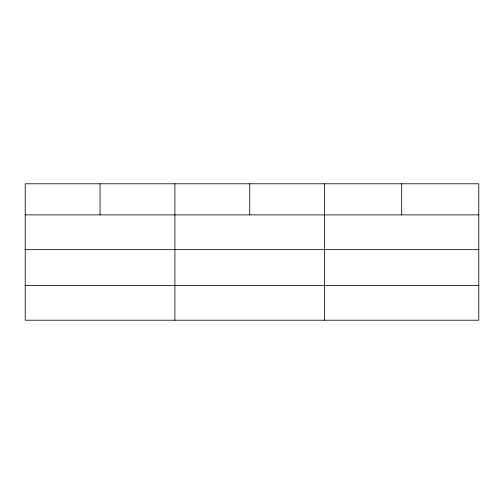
<?xml version="1.0" encoding="UTF-8"?>
<svg xmlns="http://www.w3.org/2000/svg" width="504" height="504" viewBox="0 0 504 504"><rect width="100%" height="100%" fill="white"/><g stroke="black" fill="none" stroke-linecap="round" stroke-linejoin="round"><path stroke-width="0.76" d="M478.8 249.644L478.8 183.784L25.2 183.784L25.2 320.216L478.8 320.216L478.8 249.644L25.2 249.644M25.2 214.887L478.8 214.887M25.2 285.459L478.8 285.459M401.688 183.784L401.688 214.887M324.576 183.784L324.576 320.216M249.732 183.784L249.732 214.887M174.888 183.784L174.888 320.216M100.044 183.784L100.044 214.887"/></g></svg>
